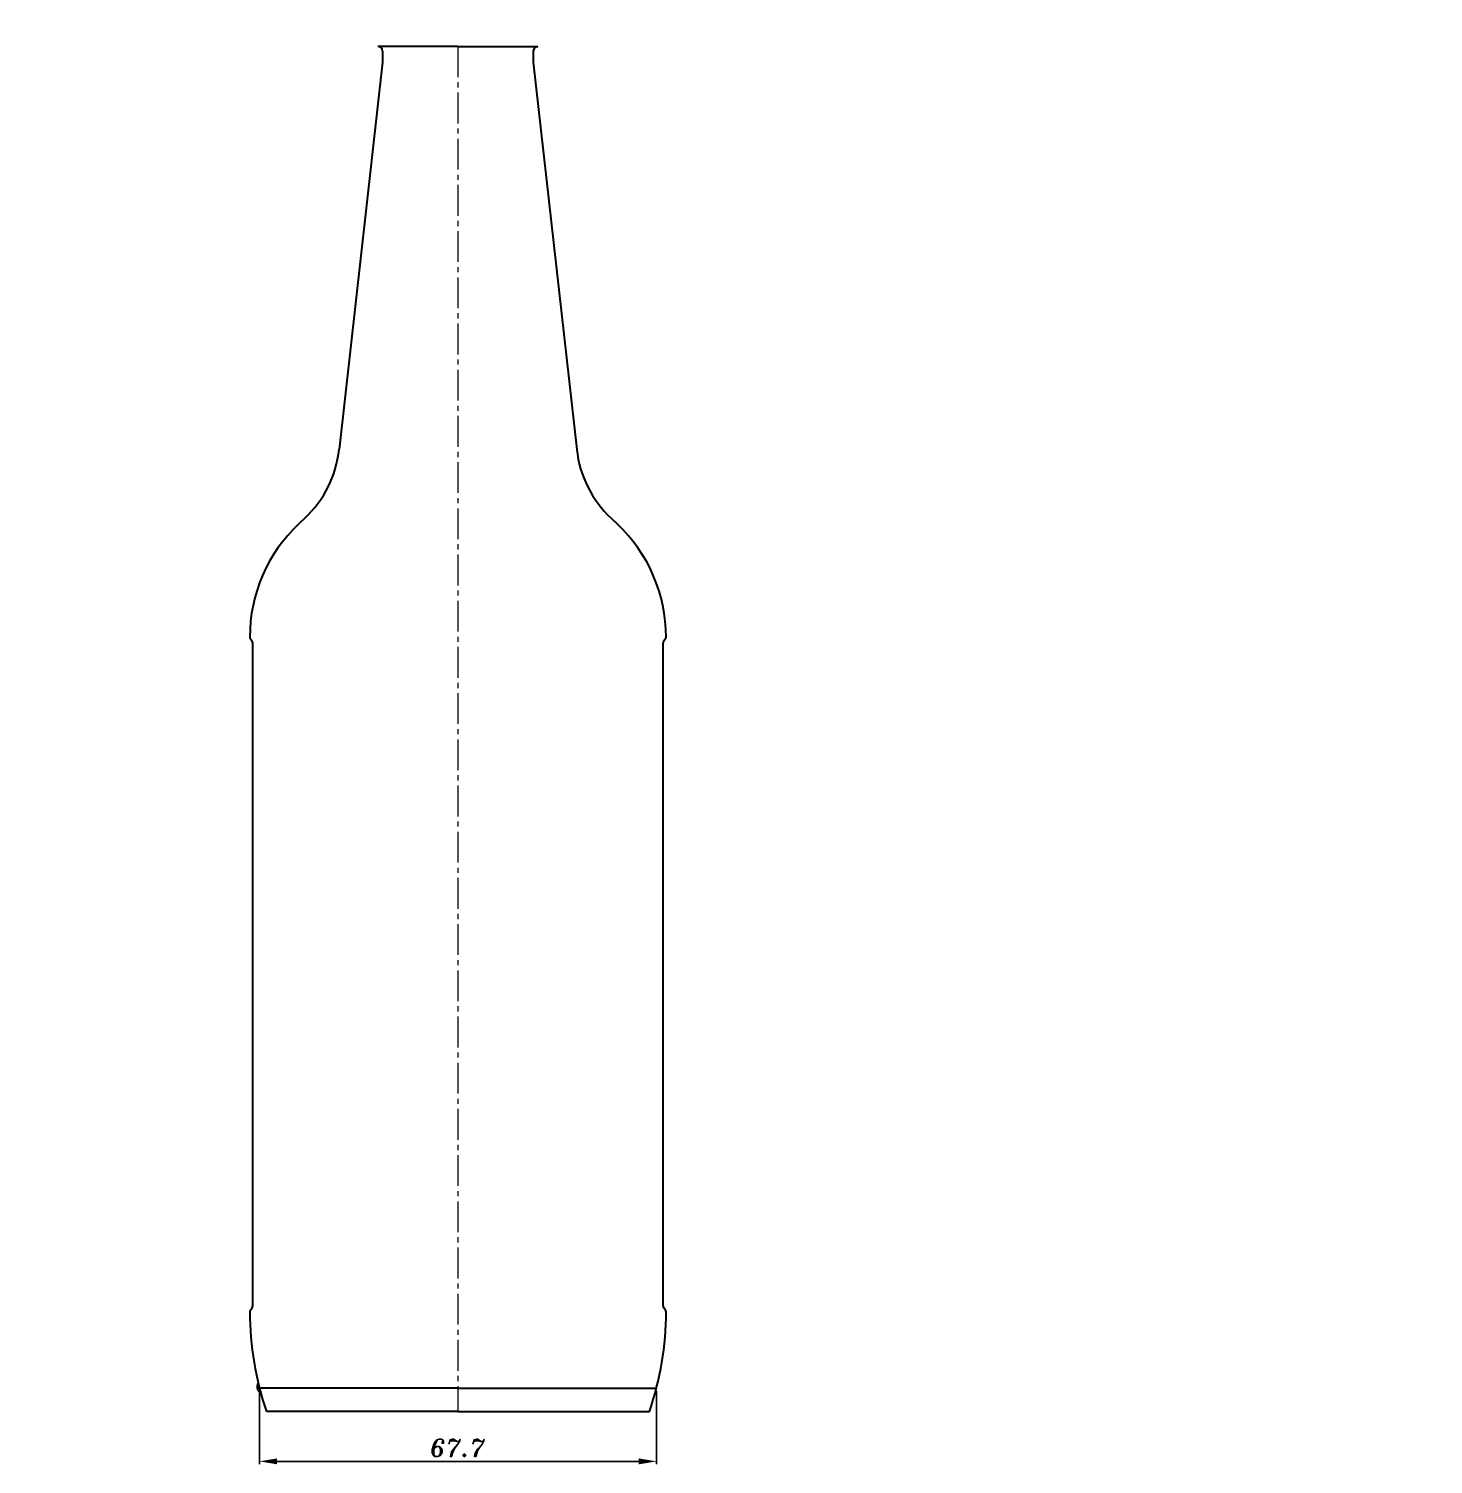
# Model space of a CAD drawing. Extents: x 62 to 604, y 19 to 439.
# Drawn here: x 364.6 to 604.2, y 155.2 to 399.9 of the extents above; entities that cross this region are included whole.
import ezdxf

# ---------------------------------------------------------------- set-up
doc = ezdxf.new("R2010")
doc.units = 0
doc.header["$LTSCALE"] = 7
doc.header["$MEASUREMENT"] = 0
doc.linetypes.add('CENTER2', pattern=[1.125, 0.75, -0.125, 0.125, -0.125])
doc.layers.get('0').update_dxf_attribs({"linetype": 'CONTINUOUS', "lineweight": 15})
for name, color, linetype, lineweight in [('1', 1, 'CENTER2', 15), ('3', 3, 'CONTINUOUS', 30), ('8', 252, 'CONTINUOUS', 15)]:
    doc.layers.add(name, color=color, linetype=linetype, lineweight=lineweight)
doc.styles.add('NEW', font='italict.shx', dxfattribs={"height": 3})
doc.dimstyles.get("Standard").update_dxf_attribs({"dimtxt": 3, "dimasz": 3, "dimexe": 0.5, "dimexo": 0.5, "dimgap": 0.8, "dimtad": 1, "dimdsep": 46, "dimtxsty": 'NEW', "dimcen": 0.09, "dimazin": 2, "dimtfac": 1, "dimtmove": 0, "dimatfit": 3, "dimfxl": 1, "dimtolj": 1, "dimtzin": 0, "dimarcsym": 0})

# ---------------------------------------------------------------- blocks, each defined once
blk = doc.blocks.new('*D14')
at = {"layer": '8', "color": 0, "lineweight": -2, "transparency": 16777216}
for p, q in [((403.99, 167.74), (403.99, 155.24)), ((471.68, 167.74), (471.68, 155.24)), ((468.68, 155.74), (406.99, 155.74))]:
    blk.add_line(p, q, dxfattribs=at)
at = {"layer": '8', "color": 0, "transparency": 16777216}
for points in [[(406.99, 156.24), (406.99, 155.24), (403.99, 155.74)], [(468.68, 156.24), (468.68, 155.24), (471.68, 155.74)]]:
    blk.add_solid(points, dxfattribs=at)
at = {"layer": '8', "color": 0, "transparency": 16777216, "insert": (437.83, 158.04), "char_height": 3, "attachment_point": 5, "style": 'NEW'}
blk.add_mtext('\\A1;67.7', dxfattribs=at)
blk = doc.blocks.new('*D19')
at = {"color": 0, "lineweight": -2, "transparency": 16777216}
for p, q in [((265.68, 379.52), (265.68, 396.18)), ((268.68, 395.68), (293.85, 395.68))]:
    blk.add_line(p, q, dxfattribs=at)
at = {"color": 0, "transparency": 16777216}
blk.add_solid([(268.68, 396.18), (268.68, 395.18), (265.68, 395.68)], dxfattribs=at)
at = {"color": 0, "transparency": 16777216, "insert": (286.62, 397.98), "char_height": 3, "attachment_point": 5, "style": 'NEW'}
blk.add_mtext('\\A1;%%c67.7', dxfattribs=at)

msp = doc.modelspace()

# ---------------------------------------------------------------- linework, layer by layer
at = {"layer": '1'}
for p, q in [((437.835, 396.936), (437.835, 164.236)), ((403.987, 168.236), (403.6, 168.136))]:
    msp.add_line(p, q, dxfattribs=at)
at = {"layer": '3'}
for p, q in [((437.835, 396.936), (424.185, 396.936)), ((437.835, 396.936), (451.485, 396.936)), ((424.985, 394.236), (417.585, 328.236)), ((424.985, 396.136), (424.985, 394.236)), ((450.685, 396.136), (450.685, 394.236)), ((450.685, 394.236), (458.085, 328.236)), ((411.712, 316.504), (410.696, 315.55)), ((463.958, 316.504), (464.974, 315.55)), ((402.44, 295.936), (402.74, 295.536)), ((402.84, 182.236), (402.84, 295.236)), ((472.83, 182.236), (472.83, 295.236)), ((473.23, 295.936), (472.93, 295.536)), ((402.44, 181.536), (402.74, 181.936)), ((473.23, 181.536), (472.93, 181.936)), ((437.835, 168.236), (403.987, 168.236)), ((437.835, 168.236), (471.683, 168.236)), ((437.835, 164.236), (405.19, 164.236)), ((437.835, 164.236), (470.48, 164.236))]:
    msp.add_line(p, q, dxfattribs=at)
for centre, radius, start, end in [((424.185, 396.136), 0.8, 0, 90), ((451.485, 396.136), 0.8, 90, 180), ((398.703, 330.353), 19, 313.2096, 353.60265), ((476.967, 330.353), 19, 186.39735, 226.7904), ((428.84, 296.236), 26.5, 133.2096, 180), ((446.83, 296.236), 26.5, 0, 46.7904), ((402.84, 296.236), 0.5, 180, 216.8699), ((472.83, 296.236), 0.5, 323.1301, 360), ((402.34, 295.236), 0.5, 0, 36.8699), ((473.33, 295.236), 0.5, 143.1301, 180), ((402.84, 181.236), 0.5, 143.1301, 180), ((454.467, 181.236), 52.127, 180, 199.03394), ((402.34, 182.236), 0.5, 323.1301, 0), ((421.203, 181.236), 52.127, 340.96606, 0), ((473.33, 182.236), 0.5, 180, 216.8699), ((472.83, 181.236), 0.5, 0, 36.8699), ((404.559, 168.383), 0.991, 140.6101, 248.27299)]:
    msp.add_arc(centre, radius, start, end, dxfattribs=at)

# ---------------------------------------------------------------- dimensions: what is measured, and where the dimension line sits
dim = msp.add_linear_dim(base=(604.161, 395.681), p1=(265.682, 379.02), p2=(604.161, 339.02), dimstyle='Standard', override={"dimlfac": 0.2, "dimpost": '%%c<>', "dimse2": 1, "dimsd2": 1})
dim.commit()
dim.dimension.update_dxf_attribs({"geometry": '*D19', "text_midpoint": (286.618, 395.681), "dimtype": 160})
at = {"layer": '8'}
dim = msp.add_linear_dim(base=(403.987, 155.74), p1=(471.683, 168.236), p2=(403.987, 168.236), dimstyle='Standard', dxfattribs=at)
dim.commit()
dim.dimension.update_dxf_attribs({"geometry": '*D14', "text_midpoint": (437.835, 158.04)})

doc.saveas('drawing.dxf')
